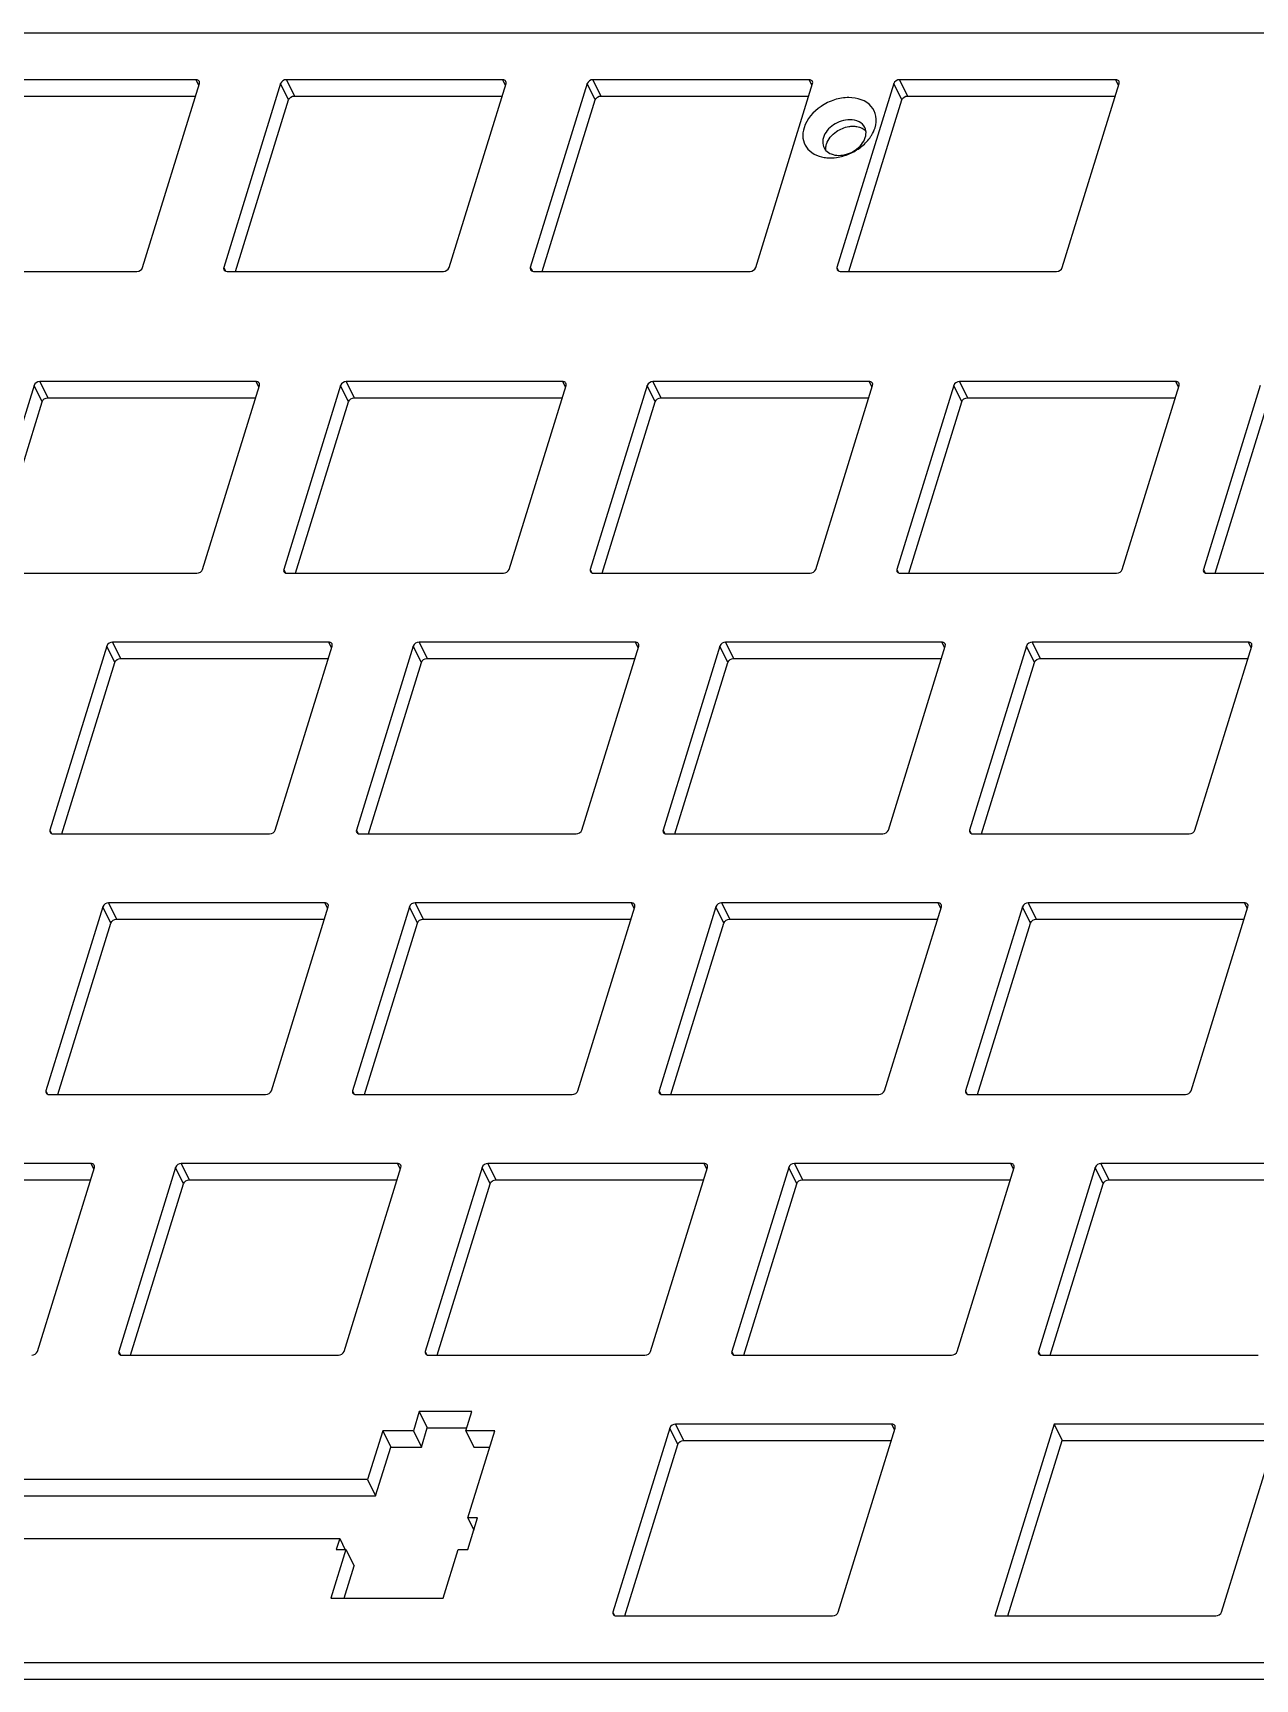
# Model space of a CAD drawing. Header units: millimetres. Extents: x 1786 to 2809, y 1192 to 1909.
# Drawn here: x 2499.4 to 2569.2, y 1702.9 to 1796.9 of the extents above; entities that cross this region are included whole.
import ezdxf

# ---------------------------------------------------------------- set-up
doc = ezdxf.new("R2010")
doc.units = ezdxf.units.MM
doc.header["$LTSCALE"] = 32.67
doc.layers.get('0').update_dxf_attribs({"linetype": 'CONTINUOUS'})

msp = doc.modelspace()

# ---------------------------------------------------------------- linework, layer by layer
at = {"color": 7, "linetype": 'Continuous'}
for p, q in [((2382.47634, 1796.87515), (2698.95381, 1796.87515)), ((2508.75823, 1794.20401), (2496.4068, 1794.20401)), ((2505.70224, 1783.48026), (2508.94835, 1793.98468)), ((2508.91647, 1793.88154), (2508.75823, 1794.20401)), ((2513.58128, 1793.98468), (2510.33517, 1783.48026)), ((2514.03885, 1793.05226), (2513.58128, 1793.98468)), ((2513.90696, 1794.20401), (2514.36452, 1793.2716)), ((2526.25839, 1794.20401), (2513.90696, 1794.20401)), ((2523.2024, 1783.48026), (2526.44851, 1793.98468)), ((2526.41663, 1793.88154), (2526.25839, 1794.20401)), ((2531.08144, 1793.98468), (2527.83533, 1783.48026)), ((2531.539, 1793.05226), (2531.08144, 1793.98468)), ((2531.40712, 1794.20401), (2531.86468, 1793.2716)), ((2543.75855, 1794.20401), (2531.40712, 1794.20401)), ((2540.70255, 1783.48026), (2543.94866, 1793.98468)), ((2543.91679, 1793.88154), (2543.75855, 1794.20401)), ((2548.5816, 1793.98468), (2545.33549, 1783.48026)), ((2549.03916, 1793.05226), (2548.5816, 1793.98468)), ((2561.2587, 1794.20401), (2548.90728, 1794.20401)), ((2548.90728, 1794.20401), (2549.36484, 1793.2716)), ((2558.20271, 1783.48026), (2561.44882, 1793.98468)), ((2561.41695, 1793.88154), (2561.2587, 1794.20401)), ((2496.86436, 1793.2716), (2508.72799, 1793.2716)), ((2511.0131, 1783.26093), (2514.03885, 1793.05226)), ((2514.36452, 1793.2716), (2526.22815, 1793.2716)), ((2528.51325, 1783.26093), (2531.539, 1793.05226)), ((2531.86468, 1793.2716), (2543.7283, 1793.2716)), ((2546.01341, 1783.26093), (2549.03916, 1793.05226)), ((2549.36484, 1793.2716), (2561.22846, 1793.2716)), ((2493.02513, 1783.26093), (2505.37656, 1783.26093)), ((2510.33517, 1783.48026), (2510.43062, 1783.28576)), ((2510.52529, 1783.26093), (2522.87672, 1783.26093)), ((2527.83533, 1783.48026), (2527.93078, 1783.28576)), ((2528.02545, 1783.26093), (2540.37688, 1783.26093)), ((2545.33549, 1783.48026), (2545.43094, 1783.28576)), ((2545.52561, 1783.26093), (2557.87704, 1783.26093)), ((2499.50493, 1776.74886), (2496.25882, 1766.24445)), ((2499.9625, 1775.81645), (2499.50493, 1776.74886)), ((2499.83061, 1776.96819), (2500.28817, 1776.03578)), ((2512.18204, 1776.96819), (2499.83061, 1776.96819)), ((2509.12605, 1766.24445), (2512.37216, 1776.74886)), ((2512.34028, 1776.64572), (2512.18204, 1776.96819)), ((2517.00509, 1776.74886), (2513.75898, 1766.24445)), ((2517.46266, 1775.81645), (2517.00509, 1776.74886)), ((2517.33077, 1776.96819), (2517.78833, 1776.03578)), ((2529.6822, 1776.96819), (2517.33077, 1776.96819)), ((2526.6262, 1766.24445), (2529.87231, 1776.74886)), ((2529.84044, 1776.64572), (2529.6822, 1776.96819)), ((2534.50525, 1776.74886), (2531.25914, 1766.24445)), ((2534.96281, 1775.81645), (2534.50525, 1776.74886)), ((2534.83093, 1776.96819), (2535.28849, 1776.03578)), ((2547.18235, 1776.96819), (2534.83093, 1776.96819)), ((2544.12636, 1766.24445), (2547.37247, 1776.74886)), ((2547.3406, 1776.64572), (2547.18235, 1776.96819)), ((2552.00541, 1776.74886), (2548.7593, 1766.24445)), ((2552.46297, 1775.81645), (2552.00541, 1776.74886)), ((2564.68251, 1776.96819), (2552.33109, 1776.96819)), ((2552.33109, 1776.96819), (2552.78865, 1776.03578)), ((2561.62652, 1766.24445), (2564.87263, 1776.74886)), ((2564.84076, 1776.64572), (2564.68251, 1776.96819)), ((2569.50557, 1776.74886), (2566.25946, 1766.24445)), ((2496.93675, 1766.02512), (2499.9625, 1775.81645)), ((2500.28817, 1776.03578), (2512.1518, 1776.03578)), ((2514.43691, 1766.02512), (2517.46266, 1775.81645)), ((2517.78833, 1776.03578), (2529.65195, 1776.03578)), ((2531.93706, 1766.02512), (2534.96281, 1775.81645)), ((2535.28849, 1776.03578), (2547.15211, 1776.03578)), ((2549.43722, 1766.02512), (2552.46297, 1775.81645)), ((2552.78865, 1776.03578), (2564.65227, 1776.03578)), ((2566.93738, 1766.02512), (2569.96313, 1775.81645)), ((2513.75898, 1766.24445), (2513.85443, 1766.04994)), ((2531.25914, 1766.24445), (2531.35459, 1766.04994)), ((2548.7593, 1766.24445), (2548.85475, 1766.04994)), ((2566.25946, 1766.24445), (2566.35491, 1766.04994)), ((2496.44894, 1766.02512), (2508.80037, 1766.02512)), ((2513.9491, 1766.02512), (2526.30053, 1766.02512)), ((2531.44926, 1766.02512), (2543.80069, 1766.02512)), ((2548.94942, 1766.02512), (2561.30085, 1766.02512)), ((2566.44958, 1766.02512), (2578.80101, 1766.02512)), ((2503.65575, 1761.86565), (2500.40964, 1751.36124)), ((2504.11332, 1760.93324), (2503.65575, 1761.86565)), ((2503.98143, 1762.08498), (2504.43899, 1761.15257)), ((2516.33286, 1762.08498), (2503.98143, 1762.08498)), ((2513.27687, 1751.36124), (2516.52297, 1761.86565)), ((2516.4911, 1761.76251), (2516.33286, 1762.08498)), ((2521.15591, 1761.86565), (2517.9098, 1751.36124)), ((2521.61347, 1760.93324), (2521.15591, 1761.86565)), ((2521.48159, 1762.08498), (2521.93915, 1761.15257)), ((2533.83302, 1762.08498), (2521.48159, 1762.08498)), ((2530.77702, 1751.36124), (2534.02313, 1761.86565)), ((2533.99126, 1761.76251), (2533.83302, 1762.08498)), ((2538.65607, 1761.86565), (2535.40996, 1751.36124)), ((2539.11363, 1760.93324), (2538.65607, 1761.86565)), ((2551.33317, 1762.08498), (2538.98175, 1762.08498)), ((2538.98175, 1762.08498), (2539.43931, 1761.15257)), ((2548.27718, 1751.36124), (2551.52329, 1761.86565)), ((2551.49142, 1761.76251), (2551.33317, 1762.08498)), ((2556.15623, 1761.86565), (2552.91012, 1751.36124)), ((2556.61379, 1760.93324), (2556.15623, 1761.86565)), ((2568.83333, 1762.08498), (2556.48191, 1762.08498)), ((2556.48191, 1762.08498), (2556.93947, 1761.15257)), ((2565.77734, 1751.36124), (2569.02345, 1761.86565)), ((2568.99158, 1761.76251), (2568.83333, 1762.08498)), ((2501.08757, 1751.1419), (2504.11332, 1760.93324)), ((2504.43899, 1761.15257), (2516.30262, 1761.15257)), ((2518.58772, 1751.1419), (2521.61347, 1760.93324)), ((2521.93915, 1761.15257), (2533.80277, 1761.15257)), ((2536.08788, 1751.1419), (2539.11363, 1760.93324)), ((2539.43931, 1761.15257), (2551.30293, 1761.15257)), ((2553.58804, 1751.1419), (2556.61379, 1760.93324)), ((2556.93947, 1761.15257), (2568.80309, 1761.15257)), ((2500.40964, 1751.36124), (2500.50509, 1751.16673)), ((2500.59976, 1751.1419), (2512.95119, 1751.1419)), ((2517.9098, 1751.36124), (2518.00525, 1751.16673)), ((2518.09992, 1751.1419), (2530.45135, 1751.1419)), ((2535.40996, 1751.36124), (2535.50541, 1751.16673)), ((2535.60008, 1751.1419), (2547.95151, 1751.1419)), ((2552.91012, 1751.36124), (2553.00557, 1751.16673)), ((2553.10024, 1751.1419), (2565.45167, 1751.1419)), ((2503.43153, 1746.98244), (2500.18542, 1736.47803)), ((2503.8891, 1746.05002), (2503.43153, 1746.98244)), ((2503.75721, 1747.20177), (2504.21477, 1746.26936)), ((2516.10864, 1747.20177), (2503.75721, 1747.20177)), ((2513.05264, 1736.47803), (2516.29875, 1746.98244)), ((2516.26688, 1746.8793), (2516.10864, 1747.20177)), ((2520.93169, 1746.98244), (2517.68558, 1736.47803)), ((2521.38925, 1746.05002), (2520.93169, 1746.98244)), ((2533.60879, 1747.20177), (2521.25737, 1747.20177)), ((2521.25737, 1747.20177), (2521.71493, 1746.26936)), ((2530.5528, 1736.47803), (2533.79891, 1746.98244)), ((2533.76704, 1746.8793), (2533.60879, 1747.20177)), ((2538.43185, 1746.98244), (2535.18574, 1736.47803)), ((2538.88941, 1746.05002), (2538.43185, 1746.98244)), ((2551.10895, 1747.20177), (2538.75753, 1747.20177)), ((2538.75753, 1747.20177), (2539.21509, 1746.26936)), ((2548.05296, 1736.47803), (2551.29907, 1746.98244)), ((2551.2672, 1746.8793), (2551.10895, 1747.20177)), ((2555.93201, 1746.98244), (2552.6859, 1736.47803)), ((2556.38957, 1746.05002), (2555.93201, 1746.98244)), ((2568.60911, 1747.20177), (2556.25768, 1747.20177)), ((2556.25768, 1747.20177), (2556.71525, 1746.26936)), ((2565.55312, 1736.47803), (2568.79923, 1746.98244)), ((2568.76736, 1746.8793), (2568.60911, 1747.20177)), ((2500.86335, 1736.25869), (2503.8891, 1746.05002)), ((2504.21477, 1746.26936), (2516.07839, 1746.26936)), ((2518.3635, 1736.25869), (2521.38925, 1746.05002)), ((2521.71493, 1746.26936), (2533.57855, 1746.26936)), ((2535.86366, 1736.25869), (2538.88941, 1746.05002)), ((2539.21509, 1746.26936), (2551.07871, 1746.26936)), ((2553.36382, 1736.25869), (2556.38957, 1746.05002)), ((2556.71525, 1746.26936), (2568.57887, 1746.26936)), ((2500.18542, 1736.47803), (2500.28087, 1736.28352)), ((2500.37554, 1736.25869), (2512.72697, 1736.25869)), ((2517.68558, 1736.47803), (2517.78103, 1736.28352)), ((2517.8757, 1736.25869), (2530.22713, 1736.25869)), ((2535.18574, 1736.47803), (2535.28119, 1736.28352)), ((2535.37586, 1736.25869), (2547.72729, 1736.25869)), ((2552.6859, 1736.47803), (2552.78135, 1736.28352)), ((2552.87602, 1736.25869), (2565.22745, 1736.25869)), ((2502.7593, 1732.31856), (2490.40787, 1732.31856)), ((2502.91754, 1731.99609), (2502.7593, 1732.31856)), ((2507.90803, 1732.31856), (2508.36559, 1731.38614)), ((2520.25946, 1732.31856), (2507.90803, 1732.31856)), ((2520.4177, 1731.99609), (2520.25946, 1732.31856)), ((2537.75961, 1732.31856), (2525.40819, 1732.31856)), ((2525.40819, 1732.31856), (2525.86575, 1731.38614)), ((2537.91786, 1731.99609), (2537.75961, 1732.31856)), ((2555.25977, 1732.31856), (2542.90835, 1732.31856)), ((2542.90835, 1732.31856), (2543.36591, 1731.38614)), ((2555.41802, 1731.99609), (2555.25977, 1732.31856)), ((2572.75993, 1732.31856), (2560.4085, 1732.31856)), ((2560.4085, 1732.31856), (2560.86607, 1731.38614)), ((2490.86543, 1731.38614), (2502.72906, 1731.38614)), ((2499.70331, 1721.59481), (2502.94941, 1732.09923)), ((2507.58235, 1732.09923), (2504.33624, 1721.59481)), ((2508.03991, 1731.16681), (2507.58235, 1732.09923)), ((2508.36559, 1731.38614), (2520.22921, 1731.38614)), ((2517.20346, 1721.59481), (2520.44957, 1732.09923)), ((2525.08251, 1732.09923), (2521.8364, 1721.59481)), ((2525.54007, 1731.16681), (2525.08251, 1732.09923)), ((2525.86575, 1731.38614), (2537.72937, 1731.38614)), ((2534.70362, 1721.59481), (2537.94973, 1732.09923)), ((2542.58267, 1732.09923), (2539.33656, 1721.59481)), ((2543.04023, 1731.16681), (2542.58267, 1732.09923)), ((2543.36591, 1731.38614), (2555.22953, 1731.38614)), ((2552.20378, 1721.59481), (2555.44989, 1732.09923)), ((2560.08283, 1732.09923), (2556.83672, 1721.59481)), ((2560.54039, 1731.16681), (2560.08283, 1732.09923)), ((2560.86607, 1731.38614), (2572.72969, 1731.38614)), ((2505.01416, 1721.37548), (2508.03991, 1731.16681)), ((2522.51432, 1721.37548), (2525.54007, 1731.16681)), ((2540.01448, 1721.37548), (2543.04023, 1731.16681)), ((2557.51464, 1721.37548), (2560.54039, 1731.16681)), ((2504.33624, 1721.59481), (2504.43169, 1721.40031)), ((2504.52636, 1721.37548), (2516.87779, 1721.37548)), ((2521.8364, 1721.59481), (2521.93185, 1721.40031)), ((2522.02652, 1721.37548), (2534.37795, 1721.37548)), ((2539.33656, 1721.59481), (2539.43201, 1721.40031)), ((2539.52668, 1721.37548), (2551.87811, 1721.37548)), ((2556.83672, 1721.59481), (2556.93217, 1721.40031)), ((2557.02684, 1721.37548), (2569.37827, 1721.37548)), ((2521.49555, 1718.15209), (2521.15666, 1717.05543)), ((2524.489, 1718.15209), (2521.49555, 1718.15209)), ((2521.49555, 1718.15209), (2521.95312, 1717.21968)), ((2524.15011, 1717.05543), (2524.489, 1718.15209)), ((2548.47299, 1717.43535), (2536.12156, 1717.43535)), ((2536.12156, 1717.43535), (2536.57913, 1716.50293)), ((2548.63124, 1717.11288), (2548.47299, 1717.43535)), ((2557.73887, 1717.43535), (2554.3572, 1706.49227)), ((2570.34819, 1717.43535), (2557.73887, 1717.43535)), ((2557.73887, 1717.43535), (2558.19643, 1716.50293)), ((2519.40664, 1717.05543), (2518.54731, 1714.27462)), ((2521.15666, 1717.05543), (2519.40664, 1717.05543)), ((2519.40664, 1717.05543), (2519.86421, 1716.12302)), ((2521.15666, 1717.05543), (2521.61422, 1716.12302)), ((2521.61422, 1716.12302), (2521.95312, 1717.21968)), ((2521.95312, 1717.21968), (2524.15011, 1717.21968)), ((2525.80802, 1717.05543), (2524.15011, 1717.05543)), ((2524.15011, 1717.05543), (2524.60767, 1716.12302)), ((2524.2709, 1712.08131), (2525.80802, 1717.05543)), ((2535.79589, 1717.21602), (2532.54978, 1706.7116)), ((2536.25345, 1716.2836), (2535.79589, 1717.21602)), ((2536.57913, 1716.50293), (2548.44275, 1716.50293)), ((2545.417, 1706.7116), (2548.66311, 1717.21602)), ((2555.1029, 1706.49227), (2558.19643, 1716.50293)), ((2558.19643, 1716.50293), (2570.31795, 1716.50293)), ((2567.2922, 1706.7116), (2570.53831, 1717.21602)), ((2519.00487, 1713.34221), (2519.86421, 1716.12302)), ((2519.86421, 1716.12302), (2521.61422, 1716.12302)), ((2524.60767, 1716.12302), (2525.51988, 1716.12302)), ((2533.2277, 1706.49227), (2536.25345, 1716.2836)), ((2518.54731, 1714.27462), (2482.12856, 1714.27462)), ((2518.54731, 1714.27462), (2519.00487, 1713.34221)), ((2482.58612, 1713.34221), (2519.00487, 1713.34221)), ((2524.26678, 1710.27966), (2524.82353, 1712.08131)), ((2524.82353, 1712.08131), (2524.2709, 1712.08131)), ((2524.2709, 1712.08131), (2524.60999, 1711.3903)), ((2481.08767, 1710.90632), (2516.95379, 1710.90632)), ((2516.95379, 1710.90632), (2516.76013, 1710.27966)), ((2516.95379, 1710.90632), (2517.2713, 1710.2593)), ((2517.31277, 1710.27966), (2516.45343, 1707.49885)), ((2516.76013, 1710.27966), (2517.31277, 1710.27966)), ((2517.31277, 1710.27966), (2517.77033, 1709.34724)), ((2522.85481, 1707.49885), (2523.71414, 1710.27966)), ((2523.71414, 1710.27966), (2524.26678, 1710.27966)), ((2517.19914, 1707.49885), (2517.77033, 1709.34724)), ((2516.45343, 1707.49885), (2522.85481, 1707.49885)), ((2532.54978, 1706.7116), (2532.64523, 1706.51709)), ((2532.7399, 1706.49227), (2545.09133, 1706.49227)), ((2554.3572, 1706.49227), (2566.96652, 1706.49227)), ((2670.19625, 1703.81564), (2353.71877, 1703.81564)), ((2354.17633, 1702.88323), (2670.65381, 1702.88323))]:
    msp.add_line(p, q, dxfattribs=at)
for centre, radius, start, end in [((2545.20889, 1790.63201), 0.68567, 194.1777883, 220.9307358), ((2544.93725, 1791.8585), 2.1188, 261.0953888, 265.4470172), ((2545.22857, 1790.64889), 0.71144, 220.9239856, 223.5401171)]:
    msp.add_arc(centre, radius, start, end, dxfattribs=at)
for points, knots in [([(2508.94185, 1794.10805), (2508.91948, 1794.15376), (2508.84853, 1794.19775), (2508.77831, 1794.20401), (2508.75823, 1794.20401)], [0, 0, 0, 0, 0.71707675, 1, 1, 1, 1]), ([(2526.442, 1794.10805), (2526.41964, 1794.15376), (2526.34869, 1794.19775), (2526.27846, 1794.20401), (2526.25839, 1794.20401)], [0, 0, 0, 0, 0.71707675, 1, 1, 1, 1]), ([(2543.94216, 1794.10805), (2543.9198, 1794.15376), (2543.84885, 1794.19775), (2543.77862, 1794.20401), (2543.75855, 1794.20401)], [0, 0, 0, 0, 0.71707675, 1, 1, 1, 1]), ([(2561.44232, 1794.10805), (2561.41996, 1794.15376), (2561.34901, 1794.19775), (2561.27878, 1794.20401), (2561.2587, 1794.20401)], [0, 0, 0, 0, 0.71707675, 1, 1, 1, 1]), ([(2547.51201, 1791.46237), (2547.57711, 1791.67301), (2547.62432, 1792.11732), (2547.22266, 1792.96005), (2546.18527, 1793.27213), (2545.18147, 1793.08612), (2544.19933, 1792.62008), (2543.61263, 1791.95839), (2543.45934, 1791.46237)], [0, 0, 0, 0, 0.11218091, 0.21721017, 0.45007797, 0.59024657, 0.73583685, 1, 1, 1, 1]), ([(2546.0749, 1791.92124), (2545.74654, 1791.92124), (2545.10916, 1791.71214), (2544.65342, 1791.19603), (2544.56284, 1790.90292)], [0, 0, 0, 0, 0.51698181, 1, 1, 1, 1]), ([(2545.31928, 1791.25013), (2545.52639, 1791.3895), (2545.84445, 1791.51901), (2546.17344, 1791.54798), (2546.25324, 1791.54824)], [0, 0, 0, 0, 0.75776472, 1, 1, 1, 1]), ([(2546.92723, 1791.47561), (2546.8591, 1791.6144), (2546.5967, 1791.86088), (2546.25386, 1791.92124), (2546.0749, 1791.92124)], [0, 0, 0, 0, 0.46351131, 1, 1, 1, 1]), ([(2546.25324, 1791.54824), (2546.32922, 1791.54849), (2546.60191, 1791.52887), (2546.87715, 1791.40332), (2547.00846, 1791.25452)], [0, 0, 0, 0, 0.27687325, 1, 1, 1, 1]), ([(2543.45934, 1791.46237), (2543.40104, 1791.27369), (2543.35221, 1790.8818), (2543.62352, 1790.12362), (2544.22188, 1789.82616), (2544.60928, 1789.76524)], [0, 0, 0, 0, 0.25518902, 0.49322705, 1, 1, 1, 1]), ([(2545.44553, 1789.88459), (2545.77389, 1789.88459), (2546.41127, 1790.0937), (2546.86702, 1790.6098), (2546.9576, 1790.90292)], [0, 0, 0, 0, 0.51698181, 1, 1, 1, 1]), ([(2547.20778, 1790.8731), (2547.24208, 1790.91969), (2547.36665, 1791.10295), (2547.46366, 1791.3059), (2547.51201, 1791.46237)], [0, 0, 0, 0, 0.2610443, 1, 1, 1, 1]), ([(2512.36565, 1776.87223), (2512.34329, 1776.91794), (2512.27234, 1776.96193), (2512.20211, 1776.96819), (2512.18204, 1776.96819)], [0, 0, 0, 0, 0.71707675, 1, 1, 1, 1]), ([(2529.86581, 1776.87223), (2529.84345, 1776.91794), (2529.7725, 1776.96193), (2529.70227, 1776.96819), (2529.6822, 1776.96819)], [0, 0, 0, 0, 0.71707675, 1, 1, 1, 1]), ([(2547.36597, 1776.87223), (2547.34361, 1776.91794), (2547.27266, 1776.96193), (2547.20243, 1776.96819), (2547.18235, 1776.96819)], [0, 0, 0, 0, 0.71707675, 1, 1, 1, 1]), ([(2564.86613, 1776.87223), (2564.84377, 1776.91794), (2564.77282, 1776.96193), (2564.70259, 1776.96819), (2564.68251, 1776.96819)], [0, 0, 0, 0, 0.71707675, 1, 1, 1, 1]), ([(2516.51647, 1761.98902), (2516.49411, 1762.03473), (2516.42316, 1762.07872), (2516.35293, 1762.08498), (2516.33286, 1762.08498)], [0, 0, 0, 0, 0.71707675, 1, 1, 1, 1]), ([(2534.01663, 1761.98902), (2533.99427, 1762.03473), (2533.92332, 1762.07872), (2533.85309, 1762.08498), (2533.83302, 1762.08498)], [0, 0, 0, 0, 0.71707675, 1, 1, 1, 1]), ([(2551.51679, 1761.98902), (2551.49443, 1762.03473), (2551.42348, 1762.07872), (2551.35325, 1762.08498), (2551.33317, 1762.08498)], [0, 0, 0, 0, 0.71707675, 1, 1, 1, 1]), ([(2569.01695, 1761.98902), (2568.99459, 1762.03473), (2568.92364, 1762.07872), (2568.85341, 1762.08498), (2568.83333, 1762.08498)], [0, 0, 0, 0, 0.71707675, 1, 1, 1, 1]), ([(2516.29225, 1747.10581), (2516.26989, 1747.15152), (2516.19894, 1747.19551), (2516.12871, 1747.20177), (2516.10864, 1747.20177)], [0, 0, 0, 0, 0.71707675, 1, 1, 1, 1]), ([(2533.79241, 1747.10581), (2533.77005, 1747.15152), (2533.6991, 1747.19551), (2533.62887, 1747.20177), (2533.60879, 1747.20177)], [0, 0, 0, 0, 0.71707675, 1, 1, 1, 1]), ([(2551.29257, 1747.10581), (2551.27021, 1747.15152), (2551.19926, 1747.19551), (2551.12903, 1747.20177), (2551.10895, 1747.20177)], [0, 0, 0, 0, 0.71707675, 1, 1, 1, 1]), ([(2568.79273, 1747.10581), (2568.77037, 1747.15152), (2568.69942, 1747.19551), (2568.62919, 1747.20177), (2568.60911, 1747.20177)], [0, 0, 0, 0, 0.71707675, 1, 1, 1, 1]), ([(2502.94291, 1732.22259), (2502.92055, 1732.2683), (2502.8496, 1732.3123), (2502.77937, 1732.31856), (2502.7593, 1732.31856)], [0, 0, 0, 0, 0.71707675, 1, 1, 1, 1]), ([(2520.44307, 1732.22259), (2520.42071, 1732.2683), (2520.34976, 1732.3123), (2520.27953, 1732.31856), (2520.25946, 1732.31856)], [0, 0, 0, 0, 0.71707675, 1, 1, 1, 1]), ([(2537.94323, 1732.22259), (2537.92087, 1732.2683), (2537.84992, 1732.3123), (2537.77969, 1732.31856), (2537.75961, 1732.31856)], [0, 0, 0, 0, 0.71707675, 1, 1, 1, 1]), ([(2555.44339, 1732.22259), (2555.42103, 1732.2683), (2555.35008, 1732.3123), (2555.27985, 1732.31856), (2555.25977, 1732.31856)], [0, 0, 0, 0, 0.71707675, 1, 1, 1, 1]), ([(2548.65661, 1717.33938), (2548.63425, 1717.38509), (2548.5633, 1717.42909), (2548.49307, 1717.43535), (2548.47299, 1717.43535)], [0, 0, 0, 0, 0.71707675, 1, 1, 1, 1])]:
    msp.add_open_spline(points, degree=3, knots=knots, dxfattribs=at)
for points in [[(2508.94835, 1793.98468), (2508.9605, 1794.02402), (2508.95994, 1794.07106), (2508.94185, 1794.10805)], [(2513.90696, 1794.20401), (2513.77608, 1794.20401), (2513.61993, 1794.10973), (2513.58128, 1793.98468)], [(2526.44851, 1793.98468), (2526.46066, 1794.02402), (2526.4601, 1794.07106), (2526.442, 1794.10805)], [(2531.40712, 1794.20401), (2531.27624, 1794.20401), (2531.12008, 1794.10973), (2531.08144, 1793.98468)], [(2543.94866, 1793.98468), (2543.96082, 1794.02402), (2543.96026, 1794.07106), (2543.94216, 1794.10805)], [(2548.90728, 1794.20401), (2548.77639, 1794.20401), (2548.62024, 1794.10973), (2548.5816, 1793.98468)], [(2561.44882, 1793.98468), (2561.46098, 1794.02402), (2561.46042, 1794.07106), (2561.44232, 1794.10805)], [(2514.03885, 1793.05226), (2514.07749, 1793.17731), (2514.23364, 1793.2716), (2514.36452, 1793.2716)], [(2531.539, 1793.05226), (2531.57765, 1793.17731), (2531.7338, 1793.2716), (2531.86468, 1793.2716)], [(2549.03916, 1793.05226), (2549.07781, 1793.17731), (2549.23396, 1793.2716), (2549.36484, 1793.2716)], [(2544.56284, 1790.90292), (2544.51961, 1790.76303), (2544.50824, 1790.60602), (2544.54411, 1790.46406)], [(2544.74586, 1790.52995), (2544.78976, 1790.67199), (2544.86633, 1790.8055), (2544.95908, 1790.9217)], [(2544.95908, 1790.9217), (2545.06044, 1791.04869), (2545.18448, 1791.15942), (2545.31928, 1791.25013)], [(2546.69584, 1790.3548), (2546.88809, 1790.50315), (2547.0638, 1790.67755), (2547.20778, 1790.8731)], [(2546.98688, 1791.29261), (2546.97568, 1791.35578), (2546.9555, 1791.41801), (2546.92723, 1791.47561)], [(2546.9576, 1790.90292), (2546.99606, 1791.02737), (2547.00961, 1791.16435), (2546.98688, 1791.29261)], [(2544.71316, 1790.16154), (2544.70571, 1790.21256), (2544.70376, 1790.26461), (2544.70666, 1790.31609)], [(2544.70666, 1790.31609), (2544.71074, 1790.38845), (2544.72446, 1790.46071), (2544.74586, 1790.52995)], [(2544.71286, 1790.1588), (2544.79492, 1790.07244), (2544.90045, 1790.00584), (2545.01127, 1789.96211)], [(2544.76906, 1789.74639), (2544.94996, 1789.73189), (2545.13353, 1789.73949), (2545.31317, 1789.76524)], [(2545.01127, 1789.96211), (2545.14804, 1789.90813), (2545.29849, 1789.88459), (2545.44553, 1789.88459)], [(2545.31317, 1789.76524), (2545.56165, 1789.80085), (2545.80695, 1789.87154), (2546.03785, 1789.97001)], [(2546.03785, 1789.97001), (2546.27156, 1790.06969), (2546.49468, 1790.19958), (2546.69584, 1790.3548)], [(2505.37656, 1783.26093), (2505.50744, 1783.26093), (2505.66359, 1783.35522), (2505.70224, 1783.48026)], [(2510.33517, 1783.48026), (2510.32302, 1783.44092), (2510.32358, 1783.39389), (2510.34167, 1783.3569)], [(2510.34167, 1783.3569), (2510.3542, 1783.33129), (2510.37536, 1783.30903), (2510.39952, 1783.29391)], [(2510.39952, 1783.29391), (2510.43627, 1783.27093), (2510.48195, 1783.26093), (2510.52529, 1783.26093)], [(2522.87672, 1783.26093), (2523.0076, 1783.26093), (2523.16375, 1783.35522), (2523.2024, 1783.48026)], [(2527.83533, 1783.48026), (2527.82317, 1783.44092), (2527.82374, 1783.39389), (2527.84183, 1783.3569)], [(2527.84183, 1783.3569), (2527.85436, 1783.33129), (2527.87552, 1783.30903), (2527.89968, 1783.29391)], [(2527.89968, 1783.29391), (2527.93642, 1783.27093), (2527.98211, 1783.26093), (2528.02545, 1783.26093)], [(2540.37688, 1783.26093), (2540.50776, 1783.26093), (2540.66391, 1783.35522), (2540.70255, 1783.48026)], [(2545.33549, 1783.48026), (2545.32333, 1783.44092), (2545.3239, 1783.39389), (2545.34199, 1783.3569)], [(2545.34199, 1783.3569), (2545.35452, 1783.33129), (2545.37567, 1783.30903), (2545.39984, 1783.29391)], [(2545.39984, 1783.29391), (2545.43658, 1783.27093), (2545.48227, 1783.26093), (2545.52561, 1783.26093)], [(2557.87704, 1783.26093), (2558.00792, 1783.26093), (2558.16407, 1783.35522), (2558.20271, 1783.48026)], [(2499.83061, 1776.96819), (2499.69973, 1776.96819), (2499.54358, 1776.87391), (2499.50493, 1776.74886)], [(2512.37216, 1776.74886), (2512.38431, 1776.78821), (2512.38375, 1776.83524), (2512.36565, 1776.87223)], [(2517.33077, 1776.96819), (2517.19989, 1776.96819), (2517.04373, 1776.87391), (2517.00509, 1776.74886)], [(2529.87231, 1776.74886), (2529.88447, 1776.78821), (2529.88391, 1776.83524), (2529.86581, 1776.87223)], [(2534.83093, 1776.96819), (2534.70004, 1776.96819), (2534.54389, 1776.87391), (2534.50525, 1776.74886)], [(2547.37247, 1776.74886), (2547.38463, 1776.78821), (2547.38407, 1776.83524), (2547.36597, 1776.87223)], [(2552.33109, 1776.96819), (2552.2002, 1776.96819), (2552.04405, 1776.87391), (2552.00541, 1776.74886)], [(2564.87263, 1776.74886), (2564.88479, 1776.78821), (2564.88423, 1776.83524), (2564.86613, 1776.87223)], [(2499.9625, 1775.81645), (2500.00114, 1775.94149), (2500.15729, 1776.03578), (2500.28817, 1776.03578)], [(2517.46266, 1775.81645), (2517.5013, 1775.94149), (2517.65745, 1776.03578), (2517.78833, 1776.03578)], [(2534.96281, 1775.81645), (2535.00146, 1775.94149), (2535.15761, 1776.03578), (2535.28849, 1776.03578)], [(2552.46297, 1775.81645), (2552.50162, 1775.94149), (2552.65777, 1776.03578), (2552.78865, 1776.03578)], [(2508.80037, 1766.02512), (2508.93125, 1766.02512), (2509.0874, 1766.1194), (2509.12605, 1766.24445)], [(2513.75898, 1766.24445), (2513.74682, 1766.2051), (2513.74739, 1766.15807), (2513.76548, 1766.12108)], [(2513.76548, 1766.12108), (2513.77801, 1766.09547), (2513.79917, 1766.07321), (2513.82333, 1766.0581)], [(2526.30053, 1766.02512), (2526.43141, 1766.02512), (2526.58756, 1766.1194), (2526.6262, 1766.24445)], [(2531.25914, 1766.24445), (2531.24698, 1766.2051), (2531.24755, 1766.15807), (2531.26564, 1766.12108)], [(2531.26564, 1766.12108), (2531.27817, 1766.09547), (2531.29932, 1766.07321), (2531.32349, 1766.0581)], [(2543.80069, 1766.02512), (2543.93157, 1766.02512), (2544.08772, 1766.1194), (2544.12636, 1766.24445)], [(2548.7593, 1766.24445), (2548.74714, 1766.2051), (2548.74771, 1766.15807), (2548.7658, 1766.12108)], [(2548.7658, 1766.12108), (2548.77833, 1766.09547), (2548.79948, 1766.07321), (2548.82365, 1766.0581)], [(2561.30085, 1766.02512), (2561.43173, 1766.02512), (2561.58788, 1766.1194), (2561.62652, 1766.24445)], [(2566.25946, 1766.24445), (2566.2473, 1766.2051), (2566.24786, 1766.15807), (2566.26596, 1766.12108)], [(2566.26596, 1766.12108), (2566.27849, 1766.09547), (2566.29964, 1766.07321), (2566.32381, 1766.0581)], [(2513.82333, 1766.0581), (2513.86007, 1766.03511), (2513.90576, 1766.02512), (2513.9491, 1766.02512)], [(2531.32349, 1766.0581), (2531.36023, 1766.03511), (2531.40592, 1766.02512), (2531.44926, 1766.02512)], [(2548.82365, 1766.0581), (2548.86039, 1766.03511), (2548.90608, 1766.02512), (2548.94942, 1766.02512)], [(2566.32381, 1766.0581), (2566.36055, 1766.03511), (2566.40624, 1766.02512), (2566.44958, 1766.02512)], [(2503.98143, 1762.08498), (2503.85055, 1762.08498), (2503.6944, 1761.9907), (2503.65575, 1761.86565)], [(2516.52297, 1761.86565), (2516.53513, 1761.90499), (2516.53457, 1761.95203), (2516.51647, 1761.98902)], [(2521.48159, 1762.08498), (2521.35071, 1762.08498), (2521.19455, 1761.9907), (2521.15591, 1761.86565)], [(2534.02313, 1761.86565), (2534.03529, 1761.90499), (2534.03473, 1761.95203), (2534.01663, 1761.98902)], [(2538.98175, 1762.08498), (2538.85086, 1762.08498), (2538.69471, 1761.9907), (2538.65607, 1761.86565)], [(2551.52329, 1761.86565), (2551.53545, 1761.90499), (2551.53489, 1761.95203), (2551.51679, 1761.98902)], [(2556.48191, 1762.08498), (2556.35102, 1762.08498), (2556.19487, 1761.9907), (2556.15623, 1761.86565)], [(2569.02345, 1761.86565), (2569.03561, 1761.90499), (2569.03505, 1761.95203), (2569.01695, 1761.98902)], [(2504.11332, 1760.93324), (2504.15196, 1761.05828), (2504.30811, 1761.15257), (2504.43899, 1761.15257)], [(2521.61347, 1760.93324), (2521.65212, 1761.05828), (2521.80827, 1761.15257), (2521.93915, 1761.15257)], [(2539.11363, 1760.93324), (2539.15228, 1761.05828), (2539.30843, 1761.15257), (2539.43931, 1761.15257)], [(2556.61379, 1760.93324), (2556.65243, 1761.05828), (2556.80859, 1761.15257), (2556.93947, 1761.15257)], [(2500.40964, 1751.36124), (2500.39749, 1751.32189), (2500.39805, 1751.27486), (2500.41614, 1751.23787)], [(2500.41614, 1751.23787), (2500.42867, 1751.21226), (2500.44983, 1751.19), (2500.47399, 1751.17488)], [(2500.47399, 1751.17488), (2500.51074, 1751.1519), (2500.55642, 1751.1419), (2500.59976, 1751.1419)], [(2512.95119, 1751.1419), (2513.08207, 1751.1419), (2513.23822, 1751.23619), (2513.27687, 1751.36124)], [(2517.9098, 1751.36124), (2517.89764, 1751.32189), (2517.89821, 1751.27486), (2517.9163, 1751.23787)], [(2517.9163, 1751.23787), (2517.92883, 1751.21226), (2517.94998, 1751.19), (2517.97415, 1751.17488)], [(2517.97415, 1751.17488), (2518.01089, 1751.1519), (2518.05658, 1751.1419), (2518.09992, 1751.1419)], [(2530.45135, 1751.1419), (2530.58223, 1751.1419), (2530.73838, 1751.23619), (2530.77702, 1751.36124)], [(2535.40996, 1751.36124), (2535.3978, 1751.32189), (2535.39837, 1751.27486), (2535.41646, 1751.23787)], [(2535.41646, 1751.23787), (2535.42899, 1751.21226), (2535.45014, 1751.19), (2535.47431, 1751.17488)], [(2535.47431, 1751.17488), (2535.51105, 1751.1519), (2535.55674, 1751.1419), (2535.60008, 1751.1419)], [(2547.95151, 1751.1419), (2548.08239, 1751.1419), (2548.23854, 1751.23619), (2548.27718, 1751.36124)], [(2552.91012, 1751.36124), (2552.89796, 1751.32189), (2552.89853, 1751.27486), (2552.91662, 1751.23787)], [(2552.91662, 1751.23787), (2552.92915, 1751.21226), (2552.9503, 1751.19), (2552.97447, 1751.17488)], [(2552.97447, 1751.17488), (2553.01121, 1751.1519), (2553.0569, 1751.1419), (2553.10024, 1751.1419)], [(2565.45167, 1751.1419), (2565.58255, 1751.1419), (2565.7387, 1751.23619), (2565.77734, 1751.36124)], [(2503.75721, 1747.20177), (2503.62633, 1747.20177), (2503.47017, 1747.10749), (2503.43153, 1746.98244)], [(2516.29875, 1746.98244), (2516.31091, 1747.02178), (2516.31035, 1747.06882), (2516.29225, 1747.10581)], [(2521.25737, 1747.20177), (2521.12648, 1747.20177), (2520.97033, 1747.10749), (2520.93169, 1746.98244)], [(2533.79891, 1746.98244), (2533.81107, 1747.02178), (2533.81051, 1747.06882), (2533.79241, 1747.10581)], [(2538.75753, 1747.20177), (2538.62664, 1747.20177), (2538.47049, 1747.10749), (2538.43185, 1746.98244)], [(2551.29907, 1746.98244), (2551.31123, 1747.02178), (2551.31067, 1747.06882), (2551.29257, 1747.10581)], [(2556.25768, 1747.20177), (2556.1268, 1747.20177), (2555.97065, 1747.10749), (2555.93201, 1746.98244)], [(2568.79923, 1746.98244), (2568.81139, 1747.02178), (2568.81083, 1747.06882), (2568.79273, 1747.10581)], [(2503.8891, 1746.05002), (2503.92774, 1746.17507), (2504.08389, 1746.26936), (2504.21477, 1746.26936)], [(2521.38925, 1746.05002), (2521.4279, 1746.17507), (2521.58405, 1746.26936), (2521.71493, 1746.26936)], [(2538.88941, 1746.05002), (2538.92806, 1746.17507), (2539.08421, 1746.26936), (2539.21509, 1746.26936)], [(2556.38957, 1746.05002), (2556.42821, 1746.17507), (2556.58437, 1746.26936), (2556.71525, 1746.26936)], [(2500.18542, 1736.47803), (2500.17326, 1736.43868), (2500.17383, 1736.39165), (2500.19192, 1736.35466)], [(2500.19192, 1736.35466), (2500.20445, 1736.32905), (2500.22561, 1736.30679), (2500.24977, 1736.29167)], [(2500.24977, 1736.29167), (2500.28651, 1736.26869), (2500.3322, 1736.25869), (2500.37554, 1736.25869)], [(2512.72697, 1736.25869), (2512.85785, 1736.25869), (2513.014, 1736.35298), (2513.05264, 1736.47803)], [(2517.68558, 1736.47803), (2517.67342, 1736.43868), (2517.67399, 1736.39165), (2517.69208, 1736.35466)], [(2517.69208, 1736.35466), (2517.70461, 1736.32905), (2517.72576, 1736.30679), (2517.74993, 1736.29167)], [(2517.74993, 1736.29167), (2517.78667, 1736.26869), (2517.83236, 1736.25869), (2517.8757, 1736.25869)], [(2530.22713, 1736.25869), (2530.35801, 1736.25869), (2530.51416, 1736.35298), (2530.5528, 1736.47803)], [(2535.18574, 1736.47803), (2535.17358, 1736.43868), (2535.17415, 1736.39165), (2535.19224, 1736.35466)], [(2535.19224, 1736.35466), (2535.20477, 1736.32905), (2535.22592, 1736.30679), (2535.25009, 1736.29167)], [(2535.25009, 1736.29167), (2535.28683, 1736.26869), (2535.33252, 1736.25869), (2535.37586, 1736.25869)], [(2547.72729, 1736.25869), (2547.85817, 1736.25869), (2548.01432, 1736.35298), (2548.05296, 1736.47803)], [(2552.6859, 1736.47803), (2552.67374, 1736.43868), (2552.6743, 1736.39165), (2552.6924, 1736.35466)], [(2552.6924, 1736.35466), (2552.70493, 1736.32905), (2552.72608, 1736.30679), (2552.75025, 1736.29167)], [(2552.75025, 1736.29167), (2552.78699, 1736.26869), (2552.83268, 1736.25869), (2552.87602, 1736.25869)], [(2565.22745, 1736.25869), (2565.35833, 1736.25869), (2565.51448, 1736.35298), (2565.55312, 1736.47803)], [(2507.90803, 1732.31856), (2507.77715, 1732.31856), (2507.62099, 1732.22428), (2507.58235, 1732.09923)], [(2525.40819, 1732.31856), (2525.2773, 1732.31856), (2525.12115, 1732.22428), (2525.08251, 1732.09923)], [(2542.90835, 1732.31856), (2542.77746, 1732.31856), (2542.62131, 1732.22428), (2542.58267, 1732.09923)], [(2560.4085, 1732.31856), (2560.27762, 1732.31856), (2560.12147, 1732.22428), (2560.08283, 1732.09923)], [(2502.94941, 1732.09923), (2502.96157, 1732.13857), (2502.96101, 1732.1856), (2502.94291, 1732.22259)], [(2508.03991, 1731.16681), (2508.07856, 1731.29186), (2508.23471, 1731.38614), (2508.36559, 1731.38614)], [(2520.44957, 1732.09923), (2520.46173, 1732.13857), (2520.46117, 1732.1856), (2520.44307, 1732.22259)], [(2525.54007, 1731.16681), (2525.57872, 1731.29186), (2525.73487, 1731.38614), (2525.86575, 1731.38614)], [(2537.94973, 1732.09923), (2537.96189, 1732.13857), (2537.96133, 1732.1856), (2537.94323, 1732.22259)], [(2543.04023, 1731.16681), (2543.07887, 1731.29186), (2543.23503, 1731.38614), (2543.36591, 1731.38614)], [(2555.44989, 1732.09923), (2555.46205, 1732.13857), (2555.46149, 1732.1856), (2555.44339, 1732.22259)], [(2560.54039, 1731.16681), (2560.57903, 1731.29186), (2560.73518, 1731.38614), (2560.86607, 1731.38614)], [(2499.37763, 1721.37548), (2499.50851, 1721.37548), (2499.66466, 1721.46977), (2499.70331, 1721.59481)], [(2504.33624, 1721.59481), (2504.32408, 1721.55547), (2504.32465, 1721.50844), (2504.34274, 1721.47145)], [(2504.34274, 1721.47145), (2504.35527, 1721.44584), (2504.37642, 1721.42358), (2504.40059, 1721.40846)], [(2504.40059, 1721.40846), (2504.43733, 1721.38547), (2504.48302, 1721.37548), (2504.52636, 1721.37548)], [(2516.87779, 1721.37548), (2517.00867, 1721.37548), (2517.16482, 1721.46977), (2517.20346, 1721.59481)], [(2521.8364, 1721.59481), (2521.82424, 1721.55547), (2521.82481, 1721.50844), (2521.8429, 1721.47145)], [(2521.8429, 1721.47145), (2521.85543, 1721.44584), (2521.87658, 1721.42358), (2521.90075, 1721.40846)], [(2521.90075, 1721.40846), (2521.93749, 1721.38547), (2521.98318, 1721.37548), (2522.02652, 1721.37548)], [(2534.37795, 1721.37548), (2534.50883, 1721.37548), (2534.66498, 1721.46977), (2534.70362, 1721.59481)], [(2539.33656, 1721.59481), (2539.3244, 1721.55547), (2539.32497, 1721.50844), (2539.34306, 1721.47145)], [(2539.34306, 1721.47145), (2539.35559, 1721.44584), (2539.37674, 1721.42358), (2539.40091, 1721.40846)], [(2539.40091, 1721.40846), (2539.43765, 1721.38547), (2539.48334, 1721.37548), (2539.52668, 1721.37548)], [(2551.87811, 1721.37548), (2552.00899, 1721.37548), (2552.16514, 1721.46977), (2552.20378, 1721.59481)], [(2556.83672, 1721.59481), (2556.82456, 1721.55547), (2556.82512, 1721.50844), (2556.84322, 1721.47145)], [(2556.84322, 1721.47145), (2556.85575, 1721.44584), (2556.8769, 1721.42358), (2556.90107, 1721.40846)], [(2556.90107, 1721.40846), (2556.93781, 1721.38547), (2556.9835, 1721.37548), (2557.02684, 1721.37548)], [(2536.12156, 1717.43535), (2535.99068, 1717.43535), (2535.83453, 1717.34106), (2535.79589, 1717.21602)], [(2548.66311, 1717.21602), (2548.67527, 1717.25536), (2548.67471, 1717.30239), (2548.65661, 1717.33938)], [(2536.25345, 1716.2836), (2536.29209, 1716.40865), (2536.44825, 1716.50293), (2536.57913, 1716.50293)], [(2532.54978, 1706.7116), (2532.53762, 1706.67226), (2532.53818, 1706.62523), (2532.55628, 1706.58824)], [(2532.55628, 1706.58824), (2532.56881, 1706.56263), (2532.58996, 1706.54037), (2532.61413, 1706.52525)], [(2532.61413, 1706.52525), (2532.65087, 1706.50226), (2532.69656, 1706.49227), (2532.7399, 1706.49227)], [(2545.09133, 1706.49227), (2545.22221, 1706.49227), (2545.37836, 1706.58656), (2545.417, 1706.7116)], [(2566.96652, 1706.49227), (2567.09741, 1706.49227), (2567.25356, 1706.58656), (2567.2922, 1706.7116)]]:
    msp.add_open_spline(points, degree=3, dxfattribs=at)

doc.saveas('drawing.dxf')
